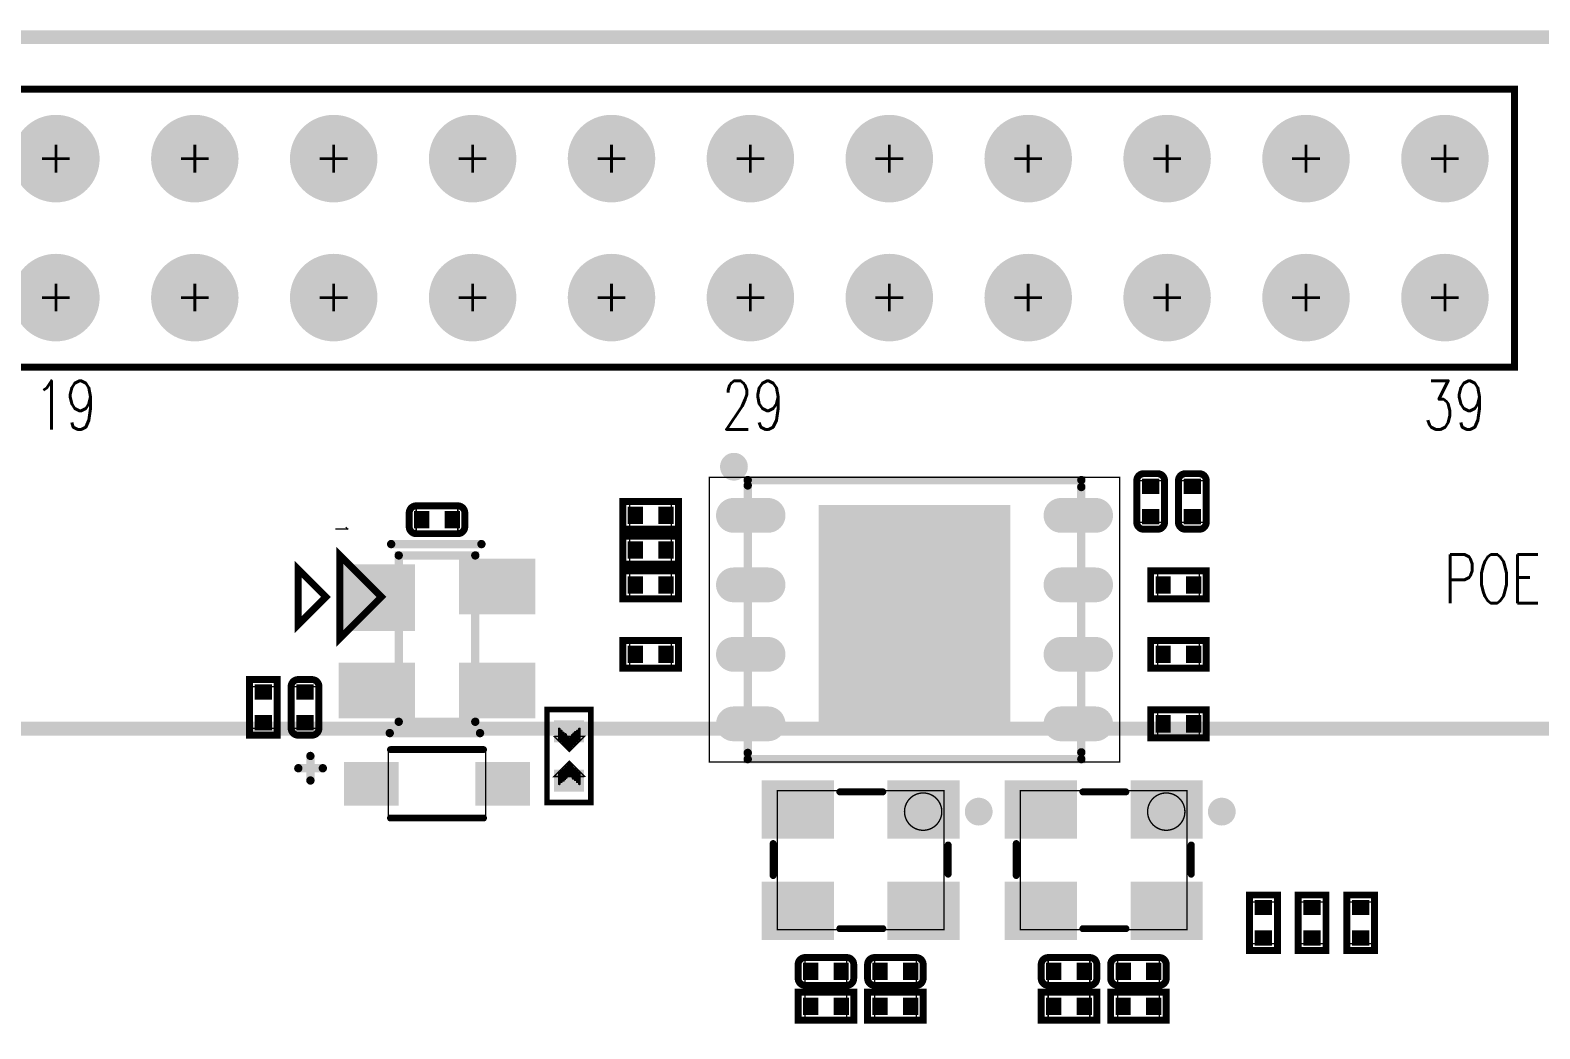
# Model space of a CAD drawing. Extents: x 60 to 160, y 44 to 135.
# Drawn here: x 90.6 to 118.21, y 116.17 to 134.42 of the extents above; entities that cross this region are included whole.
import ezdxf

# ---------------------------------------------------------------- set-up
doc = ezdxf.new("R2010")
doc.units = 0
doc.linetypes.add('TRMIDX_0', pattern=[2, 1, 1])
doc.linetypes.add('TRMIDX_1', pattern=[2, 1, 1])
for name, color, linetype in [('BOARD_OUTLINE_00', 255, 'CONTINUOUS'), ('DRIL_PLTE_THRU_01', 3, 'CONTINUOUS'), ('DRIL_PLTE_THRU_02', 253, 'CONTINUOUS'), ('DRIL_PLTE_THRU_03', 4, 'CONTINUOUS'), ('DRIL_PLTE_THRU_04', 253, 'CONTINUOUS'), ('DRIL_PLTE_THRU_05', 210, 'CONTINUOUS'), ('DRIL_PLTE_THRU_06', 253, 'CONTINUOUS'), ('DRIL_PLTE_THRU_07', 57, 'CONTINUOUS'), ('DRIL_PLTE_THRU_08', 231, 'CONTINUOUS'), ('DRIL_PLTE_THRU_09', 253, 'CONTINUOUS'), ('DRIL_PLTE_THRU_10', 112, 'CONTINUOUS'), ('DRIL_PLTE_THRU_11', 216, 'CONTINUOUS'), ('DRIL_PLTE_THRU_12', 5, 'CONTINUOUS'), ('DRIL_SYMBOL', 255, 'CONTINUOUS'), ('PADS_BOT', 5, 'CONTINUOUS'), ('PADS_INNER', 3, 'CONTINUOUS'), ('PADS_TOP', 3, 'CONTINUOUS'), ('PART_TOP_2DLINE_01', 255, 'CONTINUOUS'), ('PART_TOP_2DLINE_116', 255, 'CONTINUOUS'), ('PART_TOP_2DLINE_117', 255, 'CONTINUOUS'), ('PART_TOP_2DLINE_118', 255, 'CONTINUOUS'), ('PART_TOP_2DLINE_119', 255, 'CONTINUOUS'), ('PART_TOP_2DLINE_126', 255, 'CONTINUOUS'), ('PART_TOP_COPPER_01', 255, 'CONTINUOUS'), ('PART_TOP_TEXT_126', 255, 'CONTINUOUS'), ('TEXT_126', 255, 'CONTINUOUS')]:
    doc.layers.add(name, color=color, linetype=linetype)
doc.styles.add('W0$02032', font='simplex', dxfattribs={"width": 0.75})
doc.styles.add('W0$127', font='simplex', dxfattribs={"width": 0.75})

# ---------------------------------------------------------------- blocks, each defined once
blk = doc.blocks.new('BOARD_62')
at = {"layer": 'BOARD_OUTLINE_00', "const_width": 0.254}
blk.add_lwpolyline([(-3, 71.247506, -0.396432827), (0, 74.247506), (94.190152, 74.247506, -0.365948033), (97.190152, 71.247506), (97.190152, 3, -0.372393427), (94.190152, 0), (0, 0, -0.406057892), (-3, 3)], format="xyb", close=True, dxfattribs=at)
blk = doc.blocks.new('SMOOTH_0$127')
at = {"const_width": 0.0635}
blk.add_lwpolyline([(-0.03175, 0, 1), (0.03175, 0, 1)], format="xyb", close=True, dxfattribs=at)
blk = doc.blocks.new('SMOOTH_0$0254')
at = {"const_width": 0.0127}
blk.add_lwpolyline([(-0.00635, 0, 1), (0.00635, 0, 1)], format="xyb", close=True, dxfattribs=at)
blk = doc.blocks.new('PART_BODY_TOP_2')
at = {"layer": 'PART_TOP_2DLINE_01', "const_width": 0.127}
blk.add_lwpolyline([(-0.508, -0.127, 0.414214), (-0.381, -0.254), (0.381, -0.254, 0.414214), (0.508, -0.127), (0.508, 0.127, 0.414214), (0.381, 0.254), (-0.381, 0.254, 0.414214), (-0.508, 0.127)], format="xyb", close=True, dxfattribs=at)
at = {"layer": 'PART_TOP_2DLINE_116', "const_width": 0.0254}
blk.add_lwpolyline([(-0.381, 0.254), (-0.381, -0.254), (0.381, -0.254), (0.381, 0.254)], close=True, dxfattribs=at)
at = {"layer": 'PART_TOP_2DLINE_117', "const_width": 0.0254}
blk.add_lwpolyline([(-0.381, 0.254), (-0.381, -0.254), (0.381, -0.254), (0.381, 0.254)], close=True, dxfattribs=at)
at = {"layer": 'PART_TOP_2DLINE_01'}
for p in [(-0.508, -0.127), (-0.381, -0.254)]:
    blk.add_blockref('SMOOTH_0$127', p, dxfattribs=at)
at = {"layer": 'PART_TOP_2DLINE_116'}
for p in [(-0.381, 0.254), (0.381, 0.254), (-0.381, -0.254), (0.381, -0.254)]:
    blk.add_blockref('SMOOTH_0$0254', p, dxfattribs=at)
at = {"layer": 'PART_TOP_2DLINE_117'}
for p in [(-0.381, 0.254), (0.381, 0.254), (-0.381, -0.254), (0.381, -0.254)]:
    blk.add_blockref('SMOOTH_0$0254', p, dxfattribs=at)
blk = doc.blocks.new('DRIL_HOLE_0')
blk.add_lwpolyline([(0, 0, 1), (0, 0, 1)], format="xyb", close=True)
blk = doc.blocks.new('PAD_0')
blk.add_lwpolyline([(0, 0, 1), (0, 0, 1)], format="xyb", close=True)
blk = doc.blocks.new('PAD_3')
at = {"const_width": 0.2794}
blk.add_lwpolyline([(-0.15875, 0), (0.15875, 0)], dxfattribs=at)
blk = doc.blocks.new('STK_TOP_90')
at = {"layer": 'DRIL_PLTE_THRU_01'}
blk.add_blockref('DRIL_HOLE_0', (0, 0), dxfattribs=at)
at = {"layer": 'DRIL_PLTE_THRU_02'}
blk.add_blockref('DRIL_HOLE_0', (0, 0), dxfattribs=at)
at = {"layer": 'DRIL_PLTE_THRU_03'}
blk.add_blockref('DRIL_HOLE_0', (0, 0), dxfattribs=at)
at = {"layer": 'DRIL_PLTE_THRU_04'}
blk.add_blockref('DRIL_HOLE_0', (0, 0), dxfattribs=at)
at = {"layer": 'DRIL_PLTE_THRU_05'}
blk.add_blockref('DRIL_HOLE_0', (0, 0), dxfattribs=at)
at = {"layer": 'DRIL_PLTE_THRU_06'}
blk.add_blockref('DRIL_HOLE_0', (0, 0), dxfattribs=at)
at = {"layer": 'DRIL_PLTE_THRU_07'}
blk.add_blockref('DRIL_HOLE_0', (0, 0), dxfattribs=at)
at = {"layer": 'DRIL_PLTE_THRU_08'}
blk.add_blockref('DRIL_HOLE_0', (0, 0), dxfattribs=at)
at = {"layer": 'DRIL_PLTE_THRU_09'}
blk.add_blockref('DRIL_HOLE_0', (0, 0), dxfattribs=at)
at = {"layer": 'DRIL_PLTE_THRU_10'}
blk.add_blockref('DRIL_HOLE_0', (0, 0), dxfattribs=at)
at = {"layer": 'DRIL_PLTE_THRU_11'}
blk.add_blockref('DRIL_HOLE_0', (0, 0), dxfattribs=at)
at = {"layer": 'DRIL_PLTE_THRU_12'}
blk.add_blockref('DRIL_HOLE_0', (0, 0), dxfattribs=at)
at = {"layer": 'PADS_BOT'}
blk.add_blockref('PAD_0', (0, 0), dxfattribs=at)
at = {"layer": 'PADS_INNER'}
blk.add_blockref('PAD_0', (0, 0), dxfattribs=at)
at = {"layer": 'PADS_TOP', "rotation": 90}
blk.add_blockref('PAD_3', (0, 0), dxfattribs=at)
blk = doc.blocks.new('SYM_TOP_5')
for name, p in [('PART_BODY_TOP_2', (0, 0)), ('STK_TOP_90', (-0.279, 0)), ('STK_TOP_90', (0.279, 0))]:
    blk.add_blockref(name, p)
blk = doc.blocks.new('PART_TOP_108')
blk.add_blockref('SYM_TOP_5', (0, 0))
blk = doc.blocks.new('PART_TOP_109')
blk.add_blockref('SYM_TOP_5', (0, 0))
blk = doc.blocks.new('PART_TOP_110')
blk.add_blockref('SYM_TOP_5', (0, 0))
blk = doc.blocks.new('PART_TOP_127')
blk.add_blockref('SYM_TOP_5', (0, 0))
blk = doc.blocks.new('PART_TOP_136')
blk.add_blockref('SYM_TOP_5', (0, 0))
blk = doc.blocks.new('PART_TOP_137')
blk.add_blockref('SYM_TOP_5', (0, 0))
blk = doc.blocks.new('PART_TOP_219')
blk.add_blockref('SYM_TOP_5', (0, 0))
blk = doc.blocks.new('PART_TOP_220')
blk.add_blockref('SYM_TOP_5', (0, 0))
blk = doc.blocks.new('SMOOTH_0$1524')
at = {"const_width": 0.0762}
blk.add_lwpolyline([(-0.0381, 0, 1), (0.0381, 0, 1)], format="xyb", close=True, dxfattribs=at)
blk = doc.blocks.new('PART_BODY_TOP_12')
at = {"layer": 'PART_TOP_2DLINE_01', "const_width": 0.127}
for points in [[(0.85, 0.625), (-0.85, 0.625)], [(0.85, -0.625), (-0.85, -0.625)]]:
    blk.add_lwpolyline(points, dxfattribs=at)
at = {"layer": 'PART_TOP_2DLINE_118', "const_width": 0.0254}
blk.add_lwpolyline([(0.889, 0.635), (0.889, -0.635), (-0.889, -0.635), (-0.889, 0.635)], close=True, dxfattribs=at)
at = {"layer": 'PART_TOP_2DLINE_119', "const_width": 0.0254}
blk.add_lwpolyline([(0.889, 0.635), (0.889, -0.635), (-0.889, -0.635), (-0.889, 0.635)], close=True, dxfattribs=at)
at = {"layer": 'PART_TOP_2DLINE_126', "const_width": 0.152}
for points in [[(-2.315, 0.061), (-2.315, 0.509)], [(-2.536, 0.285), (-2.088, 0.285)]]:
    blk.add_lwpolyline(points, dxfattribs=at)
at = {"layer": 'PART_TOP_2DLINE_01'}
for p in [(-0.85, 0.625), (0.85, 0.625), (-0.85, -0.625), (0.85, -0.625)]:
    blk.add_blockref('SMOOTH_0$127', p, dxfattribs=at)
at = {"layer": 'PART_TOP_2DLINE_118'}
for p in [(-0.889, 0.635), (0.889, 0.635), (-0.889, -0.635), (0.889, -0.635)]:
    blk.add_blockref('SMOOTH_0$0254', p, dxfattribs=at)
at = {"layer": 'PART_TOP_2DLINE_119'}
for p in [(-0.889, 0.635), (0.889, 0.635), (-0.889, -0.635), (0.889, -0.635)]:
    blk.add_blockref('SMOOTH_0$0254', p, dxfattribs=at)
at = {"layer": 'PART_TOP_2DLINE_126'}
for p in [(-2.315, 0.509), (-2.536, 0.285), (-2.088, 0.285), (-2.315, 0.061)]:
    blk.add_blockref('SMOOTH_0$1524', p, dxfattribs=at)
blk = doc.blocks.new('PAD_8')
at = {"const_width": 0.8}
blk.add_lwpolyline([(-0.5, 0), (0.5, 0)], dxfattribs=at)
blk = doc.blocks.new('STK_TOP_101')
at = {"layer": 'DRIL_PLTE_THRU_01'}
blk.add_blockref('DRIL_HOLE_0', (0, 0), dxfattribs=at)
at = {"layer": 'DRIL_PLTE_THRU_02'}
blk.add_blockref('DRIL_HOLE_0', (0, 0), dxfattribs=at)
at = {"layer": 'DRIL_PLTE_THRU_03'}
blk.add_blockref('DRIL_HOLE_0', (0, 0), dxfattribs=at)
at = {"layer": 'DRIL_PLTE_THRU_04'}
blk.add_blockref('DRIL_HOLE_0', (0, 0), dxfattribs=at)
at = {"layer": 'DRIL_PLTE_THRU_05'}
blk.add_blockref('DRIL_HOLE_0', (0, 0), dxfattribs=at)
at = {"layer": 'DRIL_PLTE_THRU_06'}
blk.add_blockref('DRIL_HOLE_0', (0, 0), dxfattribs=at)
at = {"layer": 'DRIL_PLTE_THRU_07'}
blk.add_blockref('DRIL_HOLE_0', (0, 0), dxfattribs=at)
at = {"layer": 'DRIL_PLTE_THRU_08'}
blk.add_blockref('DRIL_HOLE_0', (0, 0), dxfattribs=at)
at = {"layer": 'DRIL_PLTE_THRU_09'}
blk.add_blockref('DRIL_HOLE_0', (0, 0), dxfattribs=at)
at = {"layer": 'DRIL_PLTE_THRU_10'}
blk.add_blockref('DRIL_HOLE_0', (0, 0), dxfattribs=at)
at = {"layer": 'DRIL_PLTE_THRU_11'}
blk.add_blockref('DRIL_HOLE_0', (0, 0), dxfattribs=at)
at = {"layer": 'DRIL_PLTE_THRU_12'}
blk.add_blockref('DRIL_HOLE_0', (0, 0), dxfattribs=at)
at = {"layer": 'PADS_BOT'}
blk.add_blockref('PAD_0', (0, 0), dxfattribs=at)
at = {"layer": 'PADS_INNER'}
blk.add_blockref('PAD_0', (0, 0), dxfattribs=at)
at = {"layer": 'PADS_TOP'}
blk.add_blockref('PAD_8', (0, 0), dxfattribs=at)
blk = doc.blocks.new('SYM_TOP_15')
for name, p in [('PART_BODY_TOP_12', (0, 0)), ('STK_TOP_101', (-1.2, 0)), ('STK_TOP_101', (1.2, 0))]:
    blk.add_blockref(name, p)
blk = doc.blocks.new('PART_TOP_306')
blk.add_blockref('SYM_TOP_15', (0, 0))
blk = doc.blocks.new('PART_BODY_TOP_21')
at = {"layer": 'PART_TOP_2DLINE_01', "const_width": 0.127}
blk.add_lwpolyline([(-2.54, -25.4), (-2.54, 25.4), (2.54, 25.4), (2.54, -25.4)], close=True, dxfattribs=at)
at = {"layer": 'PART_TOP_2DLINE_118', "const_width": 0.0254}
blk.add_lwpolyline([(2.54, -25.4), (-2.54, -25.4), (-2.54, 25.4), (2.54, 25.4)], close=True, dxfattribs=at)
at = {"layer": 'PART_TOP_2DLINE_119', "const_width": 0.0254}
blk.add_lwpolyline([(2.54, -25.4), (-2.54, -25.4), (-2.54, 25.4), (2.54, 25.4)], close=True, dxfattribs=at)
at = {"layer": 'PART_TOP_2DLINE_01'}
for p in [(-2.54, -25.4), (2.54, -25.4)]:
    blk.add_blockref('SMOOTH_0$127', p, dxfattribs=at)
at = {"layer": 'PART_TOP_2DLINE_118'}
for p in [(-2.54, -25.4), (2.54, -25.4)]:
    blk.add_blockref('SMOOTH_0$0254', p, dxfattribs=at)
at = {"layer": 'PART_TOP_2DLINE_119'}
for p in [(-2.54, -25.4), (2.54, -25.4)]:
    blk.add_blockref('SMOOTH_0$0254', p, dxfattribs=at)
blk = doc.blocks.new('DRIL_SYMBOL_1$100074')
at = {"layer": 'DRIL_SYMBOL', "const_width": 0.0508}
for points in [[(0, -0.254), (0, 0.254)], [(-0.254, 0), (0.254, 0)]]:
    blk.add_lwpolyline(points, dxfattribs=at)
blk = doc.blocks.new('DRIL_HOLE_1$100074')
at = {"const_width": 0.550037}
blk.add_lwpolyline([(-0.275018, 0, 1), (0.275018, 0, 1)], format="xyb", close=True, dxfattribs=at)
blk.add_blockref('DRIL_SYMBOL_1$100074', (0, 0))
blk = doc.blocks.new('PAD_23')
at = {"const_width": 0.799973}
blk.add_lwpolyline([(0, -0.399986, 1), (0, 0.399986, 1)], format="xyb", close=True, dxfattribs=at)
blk = doc.blocks.new('STK_TOP_126')
at = {"layer": 'DRIL_PLTE_THRU_01'}
blk.add_blockref('DRIL_HOLE_1$100074', (0, 0), dxfattribs=at)
at = {"layer": 'DRIL_PLTE_THRU_02'}
blk.add_blockref('DRIL_HOLE_1$100074', (0, 0), dxfattribs=at)
at = {"layer": 'DRIL_PLTE_THRU_03'}
blk.add_blockref('DRIL_HOLE_1$100074', (0, 0), dxfattribs=at)
at = {"layer": 'DRIL_PLTE_THRU_04'}
blk.add_blockref('DRIL_HOLE_1$100074', (0, 0), dxfattribs=at)
at = {"layer": 'DRIL_PLTE_THRU_05'}
blk.add_blockref('DRIL_HOLE_1$100074', (0, 0), dxfattribs=at)
at = {"layer": 'DRIL_PLTE_THRU_06'}
blk.add_blockref('DRIL_HOLE_1$100074', (0, 0), dxfattribs=at)
at = {"layer": 'DRIL_PLTE_THRU_07'}
blk.add_blockref('DRIL_HOLE_1$100074', (0, 0), dxfattribs=at)
at = {"layer": 'DRIL_PLTE_THRU_08'}
blk.add_blockref('DRIL_HOLE_1$100074', (0, 0), dxfattribs=at)
at = {"layer": 'DRIL_PLTE_THRU_09'}
blk.add_blockref('DRIL_HOLE_1$100074', (0, 0), dxfattribs=at)
at = {"layer": 'DRIL_PLTE_THRU_10'}
blk.add_blockref('DRIL_HOLE_1$100074', (0, 0), dxfattribs=at)
at = {"layer": 'DRIL_PLTE_THRU_11'}
blk.add_blockref('DRIL_HOLE_1$100074', (0, 0), dxfattribs=at)
at = {"layer": 'DRIL_PLTE_THRU_12'}
blk.add_blockref('DRIL_HOLE_1$100074', (0, 0), dxfattribs=at)
at = {"layer": 'PADS_BOT', "rotation": 90}
blk.add_blockref('PAD_23', (0, 0), dxfattribs=at)
at = {"layer": 'PADS_INNER', "rotation": 90}
blk.add_blockref('PAD_23', (0, 0), dxfattribs=at)
at = {"layer": 'PADS_TOP', "rotation": 90}
blk.add_blockref('PAD_23', (0, 0), dxfattribs=at)
blk = doc.blocks.new('SYM_TOP_24')
for name, p in [('PART_BODY_TOP_21', (0, 0)), ('STK_TOP_126', (-1.27, 1.27)), ('STK_TOP_126', (1.27, 1.27)), ('STK_TOP_126', (-1.27, -1.27)), ('STK_TOP_126', (1.27, -1.27)), ('STK_TOP_126', (-1.27, -3.81)), ('STK_TOP_126', (1.27, -3.81)), ('STK_TOP_126', (-1.27, -6.35)), ('STK_TOP_126', (1.27, -6.35)), ('STK_TOP_126', (-1.27, -8.89)), ('STK_TOP_126', (1.27, -8.89)), ('STK_TOP_126', (-1.27, -11.43)), ('STK_TOP_126', (1.27, -11.43)), ('STK_TOP_126', (-1.27, -13.97)), ('STK_TOP_126', (1.27, -13.97)), ('STK_TOP_126', (-1.27, -16.51)), ('STK_TOP_126', (1.27, -16.51)), ('STK_TOP_126', (-1.27, -19.05)), ('STK_TOP_126', (1.27, -19.05)), ('STK_TOP_126', (-1.27, -21.59)), ('STK_TOP_126', (1.27, -21.59)), ('STK_TOP_126', (-1.27, -24.13)), ('STK_TOP_126', (1.27, -24.13))]:
    blk.add_blockref(name, p)
blk = doc.blocks.new('PART_TOP_332')
blk.add_blockref('SYM_TOP_24', (0, 0))
blk = doc.blocks.new('PART_BODY_TOP_36')
at = {"layer": 'PART_TOP_2DLINE_01', "const_width": 0.127}
blk.add_lwpolyline([(-0.508, 0.254), (0.508, 0.254), (0.508, -0.254), (-0.508, -0.254)], close=True, dxfattribs=at)
at = {"layer": 'PART_TOP_2DLINE_118', "const_width": 0.0254}
blk.add_lwpolyline([(-0.381, 0.254), (0.381, 0.254), (0.381, -0.254), (-0.381, -0.254)], close=True, dxfattribs=at)
at = {"layer": 'PART_TOP_2DLINE_119', "const_width": 0.0254}
blk.add_lwpolyline([(-0.381, 0.254), (0.381, 0.254), (0.381, -0.254), (-0.381, -0.254)], close=True, dxfattribs=at)
at = {"layer": 'PART_TOP_2DLINE_01'}
for p in [(-0.508, 0.254), (0.508, 0.254), (-0.508, -0.254), (0.508, -0.254)]:
    blk.add_blockref('SMOOTH_0$127', p, dxfattribs=at)
at = {"layer": 'PART_TOP_2DLINE_118'}
for p in [(-0.381, 0.254), (0.381, 0.254), (-0.381, -0.254), (0.381, -0.254)]:
    blk.add_blockref('SMOOTH_0$0254', p, dxfattribs=at)
at = {"layer": 'PART_TOP_2DLINE_119'}
for p in [(-0.381, 0.254), (0.381, 0.254), (-0.381, -0.254), (0.381, -0.254)]:
    blk.add_blockref('SMOOTH_0$0254', p, dxfattribs=at)
blk = doc.blocks.new('SYM_TOP_39')
for name, p in [('PART_BODY_TOP_36', (0, 0)), ('STK_TOP_90', (-0.2794, 0)), ('STK_TOP_90', (0.2794, 0))]:
    blk.add_blockref(name, p)
blk = doc.blocks.new('PART_TOP_366')
blk.add_blockref('SYM_TOP_39', (0, 0))
blk = doc.blocks.new('PART_TOP_367')
blk.add_blockref('SYM_TOP_39', (0, 0))
blk = doc.blocks.new('PART_TOP_368')
blk.add_blockref('SYM_TOP_39', (0, 0))
blk = doc.blocks.new('PART_TOP_369')
blk.add_blockref('SYM_TOP_39', (0, 0))
blk = doc.blocks.new('PART_TOP_370')
blk.add_blockref('SYM_TOP_39', (0, 0))
blk = doc.blocks.new('PART_TOP_371')
blk.add_blockref('SYM_TOP_39', (0, 0))
blk = doc.blocks.new('PART_TOP_372')
blk.add_blockref('SYM_TOP_39', (0, 0))
blk = doc.blocks.new('PART_TOP_381')
blk.add_blockref('SYM_TOP_39', (0, 0))
blk = doc.blocks.new('PART_TOP_382')
blk.add_blockref('SYM_TOP_39', (0, 0))
blk = doc.blocks.new('PART_TOP_387')
blk.add_blockref('SYM_TOP_39', (0, 0))
blk = doc.blocks.new('PART_TOP_389')
blk.add_blockref('SYM_TOP_39', (0, 0))
blk = doc.blocks.new('PART_TOP_567')
blk.add_blockref('SYM_TOP_39', (0, 0))
blk = doc.blocks.new('PART_TOP_568')
blk.add_blockref('SYM_TOP_39', (0, 0))
blk = doc.blocks.new('PART_TOP_569')
blk.add_blockref('SYM_TOP_39', (0, 0))
blk = doc.blocks.new('PART_TOP_571')
blk.add_blockref('SYM_TOP_39', (0, 0))
blk = doc.blocks.new('PART_BODY_TOP_50')
at = {"layer": 'PART_TOP_2DLINE_118', "const_width": 0.152}
blk.add_lwpolyline([(-2.55, 3.05), (-2.55, -3.05), (2.55, -3.05), (2.55, 3.05)], close=True, dxfattribs=at)
at = {"layer": 'PART_TOP_2DLINE_119', "const_width": 0.0254}
blk.add_lwpolyline([(2.6, 3.75), (2.6, -3.75), (-2.6, -3.75), (-2.6, 3.75)], close=True, dxfattribs=at)
at = {"layer": 'PART_TOP_2DLINE_126', "const_width": 0.152}
for points in [[(-2.423, 3.05), (-2.55, 3.05), (-2.55, -3.05), (-2.452, -3.05)], [(2.426, 3.05), (2.55, 3.05), (2.55, -3.05), (2.436, -3.05)]]:
    blk.add_lwpolyline(points, dxfattribs=at)
at = {"layer": 'PART_TOP_2DLINE_126', "const_width": 0.254}
blk.add_lwpolyline([(-2.667, -3.302, 1), (-2.921, -3.302, 1)], format="xyb", close=True, dxfattribs=at)
at = {"layer": 'PART_TOP_2DLINE_118'}
for p in [(-2.55, 3.05), (2.55, 3.05), (-2.55, -3.05), (2.55, -3.05)]:
    blk.add_blockref('SMOOTH_0$1524', p, dxfattribs=at)
at = {"layer": 'PART_TOP_2DLINE_119'}
for p in [(-2.6, 3.75), (2.6, 3.75), (-2.6, -3.75), (2.6, -3.75)]:
    blk.add_blockref('SMOOTH_0$0254', p, dxfattribs=at)
at = {"layer": 'PART_TOP_2DLINE_126'}
for p in [(-2.55, 3.05), (-2.423, 3.05), (2.426, 3.05), (2.55, 3.05), (-2.55, -3.05), (-2.452, -3.05), (2.436, -3.05), (2.55, -3.05)]:
    blk.add_blockref('SMOOTH_0$1524', p, dxfattribs=at)
blk = doc.blocks.new('PAD_66')
at = {"const_width": 0.3175}
blk.add_lwpolyline([(-0.3175, -0.15875), (0.3175, -0.15875, 1), (0.3175, 0.15875), (-0.3175, 0.15875, 1)], format="xyb", close=True, dxfattribs=at)
blk = doc.blocks.new('STK_TOP_175')
at = {"layer": 'DRIL_PLTE_THRU_01'}
blk.add_blockref('DRIL_HOLE_0', (0, 0), dxfattribs=at)
at = {"layer": 'DRIL_PLTE_THRU_02'}
blk.add_blockref('DRIL_HOLE_0', (0, 0), dxfattribs=at)
at = {"layer": 'DRIL_PLTE_THRU_03'}
blk.add_blockref('DRIL_HOLE_0', (0, 0), dxfattribs=at)
at = {"layer": 'DRIL_PLTE_THRU_04'}
blk.add_blockref('DRIL_HOLE_0', (0, 0), dxfattribs=at)
at = {"layer": 'DRIL_PLTE_THRU_05'}
blk.add_blockref('DRIL_HOLE_0', (0, 0), dxfattribs=at)
at = {"layer": 'DRIL_PLTE_THRU_06'}
blk.add_blockref('DRIL_HOLE_0', (0, 0), dxfattribs=at)
at = {"layer": 'DRIL_PLTE_THRU_07'}
blk.add_blockref('DRIL_HOLE_0', (0, 0), dxfattribs=at)
at = {"layer": 'DRIL_PLTE_THRU_08'}
blk.add_blockref('DRIL_HOLE_0', (0, 0), dxfattribs=at)
at = {"layer": 'DRIL_PLTE_THRU_09'}
blk.add_blockref('DRIL_HOLE_0', (0, 0), dxfattribs=at)
at = {"layer": 'DRIL_PLTE_THRU_10'}
blk.add_blockref('DRIL_HOLE_0', (0, 0), dxfattribs=at)
at = {"layer": 'DRIL_PLTE_THRU_11'}
blk.add_blockref('DRIL_HOLE_0', (0, 0), dxfattribs=at)
at = {"layer": 'DRIL_PLTE_THRU_12'}
blk.add_blockref('DRIL_HOLE_0', (0, 0), dxfattribs=at)
at = {"layer": 'PADS_BOT'}
blk.add_blockref('PAD_0', (0, 0), dxfattribs=at)
at = {"layer": 'PADS_INNER'}
blk.add_blockref('PAD_0', (0, 0), dxfattribs=at)
at = {"layer": 'PADS_TOP', "rotation": 90}
blk.add_blockref('PAD_66', (0, 0), dxfattribs=at)
blk = doc.blocks.new('PAD_67')
at = {"const_width": 3.5052}
blk.add_lwpolyline([(-2.0955, 0), (2.0955, 0)], dxfattribs=at)
blk = doc.blocks.new('STK_TOP_176')
at = {"layer": 'DRIL_PLTE_THRU_01'}
blk.add_blockref('DRIL_HOLE_0', (0, 0), dxfattribs=at)
at = {"layer": 'DRIL_PLTE_THRU_02'}
blk.add_blockref('DRIL_HOLE_0', (0, 0), dxfattribs=at)
at = {"layer": 'DRIL_PLTE_THRU_03'}
blk.add_blockref('DRIL_HOLE_0', (0, 0), dxfattribs=at)
at = {"layer": 'DRIL_PLTE_THRU_04'}
blk.add_blockref('DRIL_HOLE_0', (0, 0), dxfattribs=at)
at = {"layer": 'DRIL_PLTE_THRU_05'}
blk.add_blockref('DRIL_HOLE_0', (0, 0), dxfattribs=at)
at = {"layer": 'DRIL_PLTE_THRU_06'}
blk.add_blockref('DRIL_HOLE_0', (0, 0), dxfattribs=at)
at = {"layer": 'DRIL_PLTE_THRU_07'}
blk.add_blockref('DRIL_HOLE_0', (0, 0), dxfattribs=at)
at = {"layer": 'DRIL_PLTE_THRU_08'}
blk.add_blockref('DRIL_HOLE_0', (0, 0), dxfattribs=at)
at = {"layer": 'DRIL_PLTE_THRU_09'}
blk.add_blockref('DRIL_HOLE_0', (0, 0), dxfattribs=at)
at = {"layer": 'DRIL_PLTE_THRU_10'}
blk.add_blockref('DRIL_HOLE_0', (0, 0), dxfattribs=at)
at = {"layer": 'DRIL_PLTE_THRU_11'}
blk.add_blockref('DRIL_HOLE_0', (0, 0), dxfattribs=at)
at = {"layer": 'DRIL_PLTE_THRU_12'}
blk.add_blockref('DRIL_HOLE_0', (0, 0), dxfattribs=at)
at = {"layer": 'PADS_BOT'}
blk.add_blockref('PAD_0', (0, 0), dxfattribs=at)
at = {"layer": 'PADS_INNER'}
blk.add_blockref('PAD_0', (0, 0), dxfattribs=at)
at = {"layer": 'PADS_TOP'}
blk.add_blockref('PAD_67', (0, 0), dxfattribs=at)
blk = doc.blocks.new('SYM_TOP_53')
for name, p in [('PART_BODY_TOP_50', (0, 0)), ('STK_TOP_175', (-1.905, 2.995)), ('STK_TOP_175', (-0.635, 2.995)), ('STK_TOP_175', (0.635, 2.995)), ('STK_TOP_175', (1.905, 2.995)), ('STK_TOP_176', (0, 0)), ('STK_TOP_175', (-1.905, -2.995)), ('STK_TOP_175', (-0.635, -2.995)), ('STK_TOP_175', (0.635, -2.995)), ('STK_TOP_175', (1.905, -2.995))]:
    blk.add_blockref(name, p)
blk = doc.blocks.new('PART_TOP_683')
blk.add_blockref('SYM_TOP_53', (0, 0))
blk = doc.blocks.new('PART_BODY_TOP_53')
at = {"layer": 'PART_TOP_2DLINE_01', "const_width": 0.152}
for points in [[(-1.74, 0.864), (-1.74, -0.787)], [(1.714, 0.838), (1.714, -0.813)]]:
    blk.add_lwpolyline(points, dxfattribs=at)
at = {"layer": 'PART_TOP_2DLINE_116'}
for points, const_width in [([(-0.013, 1.778), (0.749, 1.016), (1.511, 1.778)], 0.127), ([(1.507, 0.7), (1.507, -0.7), (-1.533, -0.7), (-1.533, 0.7)], 0.152)]:
    blk.add_lwpolyline(points, close=True, dxfattribs=dict(at, const_width=const_width))
at = {"layer": 'PART_TOP_2DLINE_126', "const_width": 0.127}
blk.add_lwpolyline([(0.241, 2.54), (0.749, 2.032), (1.257, 2.54)], close=True, dxfattribs=at)
at = {"layer": 'PART_TOP_2DLINE_01'}
for p in [(-1.74, 0.864), (1.714, 0.838), (-1.74, -0.787), (1.714, -0.813)]:
    blk.add_blockref('SMOOTH_0$1524', p, dxfattribs=at)
at = {"layer": 'PART_TOP_2DLINE_116'}
for name, p in [('SMOOTH_0$127', (-0.013, 1.778)), ('SMOOTH_0$127', (1.511, 1.778)), ('SMOOTH_0$127', (0.749, 1.016)), ('SMOOTH_0$1524', (-1.533, 0.7)), ('SMOOTH_0$1524', (1.507, 0.7)), ('SMOOTH_0$1524', (-1.533, -0.7)), ('SMOOTH_0$1524', (1.507, -0.7))]:
    blk.add_blockref(name, p, dxfattribs=at)
at = {"layer": 'PART_TOP_2DLINE_126'}
for p in [(0.241, 2.54), (1.257, 2.54), (0.749, 2.032)]:
    blk.add_blockref('SMOOTH_0$127', p, dxfattribs=at)
at = {"layer": 'PART_TOP_TEXT_126', "style": 'W0$02032', "width": 0.75}
blk.add_text('1', height=0.231, rotation=180, dxfattribs=at).set_placement((2.07, 1.854))
blk = doc.blocks.new('PAD_72')
at = {"const_width": 1.2192}
blk.add_lwpolyline([(-0.6985, 0), (0.6985, 0)], dxfattribs=at)
blk = doc.blocks.new('STK_TOP_185')
at = {"layer": 'DRIL_PLTE_THRU_01'}
blk.add_blockref('DRIL_HOLE_0', (0, 0), dxfattribs=at)
at = {"layer": 'DRIL_PLTE_THRU_02'}
blk.add_blockref('DRIL_HOLE_0', (0, 0), dxfattribs=at)
at = {"layer": 'DRIL_PLTE_THRU_03'}
blk.add_blockref('DRIL_HOLE_0', (0, 0), dxfattribs=at)
at = {"layer": 'DRIL_PLTE_THRU_04'}
blk.add_blockref('DRIL_HOLE_0', (0, 0), dxfattribs=at)
at = {"layer": 'DRIL_PLTE_THRU_05'}
blk.add_blockref('DRIL_HOLE_0', (0, 0), dxfattribs=at)
at = {"layer": 'DRIL_PLTE_THRU_06'}
blk.add_blockref('DRIL_HOLE_0', (0, 0), dxfattribs=at)
at = {"layer": 'DRIL_PLTE_THRU_07'}
blk.add_blockref('DRIL_HOLE_0', (0, 0), dxfattribs=at)
at = {"layer": 'DRIL_PLTE_THRU_08'}
blk.add_blockref('DRIL_HOLE_0', (0, 0), dxfattribs=at)
at = {"layer": 'DRIL_PLTE_THRU_09'}
blk.add_blockref('DRIL_HOLE_0', (0, 0), dxfattribs=at)
at = {"layer": 'DRIL_PLTE_THRU_10'}
blk.add_blockref('DRIL_HOLE_0', (0, 0), dxfattribs=at)
at = {"layer": 'DRIL_PLTE_THRU_11'}
blk.add_blockref('DRIL_HOLE_0', (0, 0), dxfattribs=at)
at = {"layer": 'DRIL_PLTE_THRU_12'}
blk.add_blockref('DRIL_HOLE_0', (0, 0), dxfattribs=at)
at = {"layer": 'PADS_BOT'}
blk.add_blockref('PAD_0', (0, 0), dxfattribs=at)
at = {"layer": 'PADS_INNER'}
blk.add_blockref('PAD_0', (0, 0), dxfattribs=at)
at = {"layer": 'PADS_TOP', "rotation": 90}
blk.add_blockref('PAD_72', (0, 0), dxfattribs=at)
blk = doc.blocks.new('PAD_5')
at = {"const_width": 1.016}
blk.add_lwpolyline([(-0.6985, 0), (0.6985, 0)], dxfattribs=at)
blk = doc.blocks.new('STK_TOP_97')
at = {"layer": 'DRIL_PLTE_THRU_01'}
blk.add_blockref('DRIL_HOLE_0', (0, 0), dxfattribs=at)
at = {"layer": 'DRIL_PLTE_THRU_02'}
blk.add_blockref('DRIL_HOLE_0', (0, 0), dxfattribs=at)
at = {"layer": 'DRIL_PLTE_THRU_03'}
blk.add_blockref('DRIL_HOLE_0', (0, 0), dxfattribs=at)
at = {"layer": 'DRIL_PLTE_THRU_04'}
blk.add_blockref('DRIL_HOLE_0', (0, 0), dxfattribs=at)
at = {"layer": 'DRIL_PLTE_THRU_05'}
blk.add_blockref('DRIL_HOLE_0', (0, 0), dxfattribs=at)
at = {"layer": 'DRIL_PLTE_THRU_06'}
blk.add_blockref('DRIL_HOLE_0', (0, 0), dxfattribs=at)
at = {"layer": 'DRIL_PLTE_THRU_07'}
blk.add_blockref('DRIL_HOLE_0', (0, 0), dxfattribs=at)
at = {"layer": 'DRIL_PLTE_THRU_08'}
blk.add_blockref('DRIL_HOLE_0', (0, 0), dxfattribs=at)
at = {"layer": 'DRIL_PLTE_THRU_09'}
blk.add_blockref('DRIL_HOLE_0', (0, 0), dxfattribs=at)
at = {"layer": 'DRIL_PLTE_THRU_10'}
blk.add_blockref('DRIL_HOLE_0', (0, 0), dxfattribs=at)
at = {"layer": 'DRIL_PLTE_THRU_11'}
blk.add_blockref('DRIL_HOLE_0', (0, 0), dxfattribs=at)
at = {"layer": 'DRIL_PLTE_THRU_12'}
blk.add_blockref('DRIL_HOLE_0', (0, 0), dxfattribs=at)
at = {"layer": 'PADS_BOT'}
blk.add_blockref('PAD_0', (0, 0), dxfattribs=at)
at = {"layer": 'PADS_INNER'}
blk.add_blockref('PAD_0', (0, 0), dxfattribs=at)
at = {"layer": 'PADS_TOP', "rotation": 90}
blk.add_blockref('PAD_5', (0, 0), dxfattribs=at)
blk = doc.blocks.new('SYM_TOP_56')
for name, p in [('PART_BODY_TOP_53', (0, 0)), ('STK_TOP_97', (-0.963, 1.1)), ('STK_TOP_185', (0.737, 1.1)), ('STK_TOP_97', (-0.963, -1.1)), ('STK_TOP_97', (0.937, -1.1))]:
    blk.add_blockref(name, p)
blk = doc.blocks.new('PART_TOP_686')
blk.add_blockref('SYM_TOP_56', (0, 0))
blk = doc.blocks.new('PART_BODY_TOP_31')
at = {"layer": 'PART_TOP_2DLINE_01', "const_width": 0.127}
for points in [[(-0.381, 1.25), (0.406, 1.25)], [(-1.6, 0.305), (-1.6, -0.279)], [(1.6, 0.279), (1.6, -0.254)], [(-0.381, -1.25), (0.406, -1.25)]]:
    blk.add_lwpolyline(points, dxfattribs=at)
at = {"layer": 'PART_TOP_2DLINE_116', "const_width": 0.0254}
blk.add_lwpolyline([(-1.524, 1.27), (-1.524, -1.27), (1.524, -1.27), (1.524, 1.27)], close=True, dxfattribs=at)
blk.add_lwpolyline([(1.484, 0.889, 1), (0.802, 0.889, 1)], format="xyb", close=True, dxfattribs=at)
at = {"layer": 'PART_TOP_2DLINE_117', "const_width": 0.0254}
blk.add_lwpolyline([(-1.524, 1.27), (-1.524, -1.27), (1.524, -1.27), (1.524, 1.27)], close=True, dxfattribs=at)
at = {"layer": 'PART_TOP_2DLINE_126', "const_width": 0.254}
blk.add_lwpolyline([(2.286, 0.889, 1), (2.032, 0.889, 1)], format="xyb", close=True, dxfattribs=at)
at = {"layer": 'PART_TOP_2DLINE_01'}
for p in [(-0.381, 1.25), (0.406, 1.25), (-1.6, 0.305), (1.6, 0.279), (-1.6, -0.279), (1.6, -0.254), (-0.381, -1.25), (0.406, -1.25)]:
    blk.add_blockref('SMOOTH_0$127', p, dxfattribs=at)
at = {"layer": 'PART_TOP_2DLINE_116'}
for p in [(-1.524, 1.27), (1.524, 1.27), (-1.524, -1.27), (1.524, -1.27)]:
    blk.add_blockref('SMOOTH_0$0254', p, dxfattribs=at)
at = {"layer": 'PART_TOP_2DLINE_117'}
for p in [(-1.524, 1.27), (1.524, 1.27), (-1.524, -1.27), (1.524, -1.27)]:
    blk.add_blockref('SMOOTH_0$0254', p, dxfattribs=at)
blk = doc.blocks.new('PAD_50')
at = {"const_width": 1.0668}
blk.add_lwpolyline([(-0.6604, 0), (0.6604, 0)], dxfattribs=at)
blk = doc.blocks.new('STK_TOP_147')
at = {"layer": 'DRIL_PLTE_THRU_01'}
blk.add_blockref('DRIL_HOLE_0', (0, 0), dxfattribs=at)
at = {"layer": 'DRIL_PLTE_THRU_02'}
blk.add_blockref('DRIL_HOLE_0', (0, 0), dxfattribs=at)
at = {"layer": 'DRIL_PLTE_THRU_03'}
blk.add_blockref('DRIL_HOLE_0', (0, 0), dxfattribs=at)
at = {"layer": 'DRIL_PLTE_THRU_04'}
blk.add_blockref('DRIL_HOLE_0', (0, 0), dxfattribs=at)
at = {"layer": 'DRIL_PLTE_THRU_05'}
blk.add_blockref('DRIL_HOLE_0', (0, 0), dxfattribs=at)
at = {"layer": 'DRIL_PLTE_THRU_06'}
blk.add_blockref('DRIL_HOLE_0', (0, 0), dxfattribs=at)
at = {"layer": 'DRIL_PLTE_THRU_07'}
blk.add_blockref('DRIL_HOLE_0', (0, 0), dxfattribs=at)
at = {"layer": 'DRIL_PLTE_THRU_08'}
blk.add_blockref('DRIL_HOLE_0', (0, 0), dxfattribs=at)
at = {"layer": 'DRIL_PLTE_THRU_09'}
blk.add_blockref('DRIL_HOLE_0', (0, 0), dxfattribs=at)
at = {"layer": 'DRIL_PLTE_THRU_10'}
blk.add_blockref('DRIL_HOLE_0', (0, 0), dxfattribs=at)
at = {"layer": 'DRIL_PLTE_THRU_11'}
blk.add_blockref('DRIL_HOLE_0', (0, 0), dxfattribs=at)
at = {"layer": 'DRIL_PLTE_THRU_12'}
blk.add_blockref('DRIL_HOLE_0', (0, 0), dxfattribs=at)
at = {"layer": 'PADS_BOT'}
blk.add_blockref('PAD_0', (0, 0), dxfattribs=at)
at = {"layer": 'PADS_INNER'}
blk.add_blockref('PAD_0', (0, 0), dxfattribs=at)
at = {"layer": 'PADS_TOP'}
blk.add_blockref('PAD_50', (0, 0), dxfattribs=at)
blk = doc.blocks.new('SYM_TOP_34')
for name, p in [('STK_TOP_147', (-1.150112, 0.925068)), ('STK_TOP_147', (1.150112, 0.925068)), ('PART_BODY_TOP_31', (0, 0)), ('STK_TOP_147', (-1.150112, -0.925068)), ('STK_TOP_147', (1.150112, -0.925068))]:
    blk.add_blockref(name, p)
blk = doc.blocks.new('PART_TOP_695')
blk.add_blockref('SYM_TOP_34', (0, 0))
blk = doc.blocks.new('PART_TOP_696')
blk.add_blockref('SYM_TOP_34', (0, 0))
blk = doc.blocks.new('SMOOTH_0$0508')
at = {"const_width": 0.0254}
blk.add_lwpolyline([(-0.0127, 0, 1), (0.0127, 0, 1)], format="xyb", close=True, dxfattribs=at)
blk = doc.blocks.new('SMOOTH_0$1')
at = {"const_width": 0.05}
blk.add_lwpolyline([(-0.025, 0, 1), (0.025, 0, 1)], format="xyb", close=True, dxfattribs=at)
blk = doc.blocks.new('PART_BODY_TOP_10')
at = {"layer": 'PART_TOP_2DLINE_01', "const_width": 0.1}
blk.add_lwpolyline([(0.85, -0.4), (0.85, 0.4), (-0.85, 0.4), (-0.85, -0.4)], close=True, dxfattribs=at)
at = {"layer": 'PART_TOP_COPPER_01', "linetype": 'TRMIDX_0', "const_width": 0.0254}
for points in [[(-0.3556, -0.2667), (-0.08255, 0.00635), (-0.36195, 0.28575), (-0.36195, -0.254), (-0.3556, -0.254)], [(-0.3048, -0.1651), (-0.1397, 0), (-0.31115, 0.17145), (-0.31115, -0.1524), (-0.3048, -0.1524)]]:
    blk.add_lwpolyline(points, close=True, dxfattribs=at)
at = {"layer": 'PART_TOP_COPPER_01', "linetype": 'TRMIDX_1', "const_width": 0.0254}
for points in [[(0.3683, 0.2794), (0.09525, 0.00635), (0.37465, -0.27305), (0.37465, 0.2667), (0.3683, 0.2667)], [(0.3175, 0.1778), (0.1524, 0.0127), (0.32385, -0.15875), (0.32385, 0.1651), (0.3175, 0.1651)]]:
    blk.add_lwpolyline(points, close=True, dxfattribs=at)
at = {"layer": 'PART_TOP_COPPER_01', "linetype": 'TRMIDX_0', "const_width": 0.0508}
for points in [[(-0.3048, 0.1905), (-0.4953, 0.1905)], [(-0.2667, 0.1524), (-0.4572, 0.1524)], [(-0.2413, 0.1143), (-0.4318, 0.1143)], [(-0.2159, 0.0889), (-0.4064, 0.0889)], [(-0.1905, 0.0635), (-0.381, 0.0635)], [(-0.1524, 0.0381), (-0.3429, 0.0381)], [(-0.1397, -0.0127), (-0.3302, -0.0127)], [(-0.127, 0.0127), (-0.3175, 0.0127)], [(-0.3048, -0.1778), (-0.4953, -0.1778)], [(-0.2667, -0.1397), (-0.4572, -0.1397)], [(-0.2286, -0.1016), (-0.4191, -0.1016)], [(-0.2032, -0.0635), (-0.3937, -0.0635)], [(-0.1651, -0.0381), (-0.3556, -0.0381)]]:
    blk.add_lwpolyline(points, dxfattribs=at)
at = {"layer": 'PART_TOP_COPPER_01', "linetype": 'TRMIDX_1', "const_width": 0.0508}
for points in [[(0.1397, 0), (0.3302, 0)], [(0.1524, 0.0254), (0.3429, 0.0254)], [(0.1651, -0.0254), (0.3556, -0.0254)], [(0.1778, 0.0508), (0.3683, 0.0508)], [(0.2159, 0.0762), (0.4064, 0.0762)], [(0.2413, 0.1143), (0.4318, 0.1143)], [(0.2794, 0.1524), (0.4699, 0.1524)], [(0.3175, 0.1905), (0.508, 0.1905)], [(0.2032, -0.0508), (0.3937, -0.0508)], [(0.2286, -0.0762), (0.4191, -0.0762)], [(0.254, -0.1016), (0.4445, -0.1016)], [(0.2794, -0.1397), (0.4699, -0.1397)], [(0.3175, -0.1778), (0.508, -0.1778)]]:
    blk.add_lwpolyline(points, dxfattribs=at)
at = {"layer": 'PART_TOP_2DLINE_01'}
for p in [(-0.85, 0.4), (0.85, 0.4), (-0.85, -0.4), (0.85, -0.4)]:
    blk.add_blockref('SMOOTH_0$1', p, dxfattribs=at)
at = {"layer": 'PART_TOP_COPPER_01'}
for name, p in [('SMOOTH_0$0254', (-0.36195, 0.28575)), ('SMOOTH_0$0254', (0.3683, 0.2794)), ('SMOOTH_0$0254', (0.3683, 0.2667)), ('SMOOTH_0$0254', (0.37465, 0.2667)), ('SMOOTH_0$0508', (-0.4953, 0.1905)), ('SMOOTH_0$0508', (-0.4572, 0.1524)), ('SMOOTH_0$0508', (-0.4318, 0.1143)), ('SMOOTH_0$0508', (-0.4064, 0.0889)), ('SMOOTH_0$0508', (-0.381, 0.0635)), ('SMOOTH_0$0508', (-0.3429, 0.0381)), ('SMOOTH_0$0508', (-0.3302, -0.0127)), ('SMOOTH_0$0508', (-0.3175, 0.0127)), ('SMOOTH_0$0508', (-0.3048, 0.1905)), ('SMOOTH_0$0254', (-0.31115, 0.17145)), ('SMOOTH_0$0508', (-0.2667, 0.1524)), ('SMOOTH_0$0508', (-0.2413, 0.1143)), ('SMOOTH_0$0508', (-0.2159, 0.0889)), ('SMOOTH_0$0508', (-0.1905, 0.0635)), ('SMOOTH_0$0508', (-0.1524, 0.0381)), ('SMOOTH_0$0508', (-0.1397, -0.0127)), ('SMOOTH_0$0508', (-0.127, 0.0127)), ('SMOOTH_0$0254', (-0.1397, 0)), ('SMOOTH_0$0254', (-0.08255, 0.00635)), ('SMOOTH_0$0254', (0.09525, 0.00635)), ('SMOOTH_0$0508', (0.1397, 0)), ('SMOOTH_0$0508', (0.1524, 0.0254)), ('SMOOTH_0$0254', (0.1524, 0.0127)), ('SMOOTH_0$0508', (0.1651, -0.0254)), ('SMOOTH_0$0508', (0.1778, 0.0508)), ('SMOOTH_0$0508', (0.2159, 0.0762)), ('SMOOTH_0$0508', (0.2413, 0.1143)), ('SMOOTH_0$0508', (0.2794, 0.1524)), ('SMOOTH_0$0508', (0.3175, 0.1905)), ('SMOOTH_0$0254', (0.3175, 0.1778)), ('SMOOTH_0$0254', (0.3175, 0.1651)), ('SMOOTH_0$0508', (0.3302, 0)), ('SMOOTH_0$0254', (0.32385, 0.1651)), ('SMOOTH_0$0508', (0.3429, 0.0254)), ('SMOOTH_0$0508', (0.3556, -0.0254)), ('SMOOTH_0$0508', (0.3683, 0.0508)), ('SMOOTH_0$0508', (0.4064, 0.0762)), ('SMOOTH_0$0508', (0.4318, 0.1143)), ('SMOOTH_0$0508', (0.4699, 0.1524)), ('SMOOTH_0$0508', (0.508, 0.1905)), ('SMOOTH_0$0508', (-0.4953, -0.1778)), ('SMOOTH_0$0508', (-0.4572, -0.1397)), ('SMOOTH_0$0508', (-0.4191, -0.1016)), ('SMOOTH_0$0508', (-0.3937, -0.0635)), ('SMOOTH_0$0508', (-0.3556, -0.0381)), ('SMOOTH_0$0254', (-0.36195, -0.254)), ('SMOOTH_0$0254', (-0.3556, -0.254)), ('SMOOTH_0$0254', (-0.3556, -0.2667)), ('SMOOTH_0$0508', (-0.3048, -0.1778)), ('SMOOTH_0$0254', (-0.31115, -0.1524)), ('SMOOTH_0$0254', (-0.3048, -0.1524)), ('SMOOTH_0$0254', (-0.3048, -0.1651)), ('SMOOTH_0$0508', (-0.2667, -0.1397)), ('SMOOTH_0$0508', (-0.2286, -0.1016)), ('SMOOTH_0$0508', (-0.2032, -0.0635)), ('SMOOTH_0$0508', (-0.1651, -0.0381)), ('SMOOTH_0$0508', (0.2032, -0.0508)), ('SMOOTH_0$0508', (0.2286, -0.0762)), ('SMOOTH_0$0508', (0.254, -0.1016)), ('SMOOTH_0$0508', (0.2794, -0.1397)), ('SMOOTH_0$0508', (0.3175, -0.1778)), ('SMOOTH_0$0254', (0.32385, -0.15875)), ('SMOOTH_0$0254', (0.37465, -0.27305)), ('SMOOTH_0$0508', (0.3937, -0.0508)), ('SMOOTH_0$0508', (0.4191, -0.0762)), ('SMOOTH_0$0508', (0.4445, -0.1016)), ('SMOOTH_0$0508', (0.4699, -0.1397)), ('SMOOTH_0$0508', (0.508, -0.1778))]:
    blk.add_blockref(name, p, dxfattribs=at)
blk = doc.blocks.new('PAD_6')
at = {"const_width": 0.4}
blk.add_lwpolyline([(-0.275, 0), (0.275, 0)], dxfattribs=at)
blk = doc.blocks.new('STK_TOP_99')
at = {"layer": 'DRIL_PLTE_THRU_01'}
blk.add_blockref('DRIL_HOLE_0', (0, 0), dxfattribs=at)
at = {"layer": 'DRIL_PLTE_THRU_02'}
blk.add_blockref('DRIL_HOLE_0', (0, 0), dxfattribs=at)
at = {"layer": 'DRIL_PLTE_THRU_03'}
blk.add_blockref('DRIL_HOLE_0', (0, 0), dxfattribs=at)
at = {"layer": 'DRIL_PLTE_THRU_04'}
blk.add_blockref('DRIL_HOLE_0', (0, 0), dxfattribs=at)
at = {"layer": 'DRIL_PLTE_THRU_05'}
blk.add_blockref('DRIL_HOLE_0', (0, 0), dxfattribs=at)
at = {"layer": 'DRIL_PLTE_THRU_06'}
blk.add_blockref('DRIL_HOLE_0', (0, 0), dxfattribs=at)
at = {"layer": 'DRIL_PLTE_THRU_07'}
blk.add_blockref('DRIL_HOLE_0', (0, 0), dxfattribs=at)
at = {"layer": 'DRIL_PLTE_THRU_08'}
blk.add_blockref('DRIL_HOLE_0', (0, 0), dxfattribs=at)
at = {"layer": 'DRIL_PLTE_THRU_09'}
blk.add_blockref('DRIL_HOLE_0', (0, 0), dxfattribs=at)
at = {"layer": 'DRIL_PLTE_THRU_10'}
blk.add_blockref('DRIL_HOLE_0', (0, 0), dxfattribs=at)
at = {"layer": 'DRIL_PLTE_THRU_11'}
blk.add_blockref('DRIL_HOLE_0', (0, 0), dxfattribs=at)
at = {"layer": 'DRIL_PLTE_THRU_12'}
blk.add_blockref('DRIL_HOLE_0', (0, 0), dxfattribs=at)
at = {"layer": 'PADS_BOT'}
blk.add_blockref('PAD_0', (0, 0), dxfattribs=at)
at = {"layer": 'PADS_INNER'}
blk.add_blockref('PAD_0', (0, 0), dxfattribs=at)
at = {"layer": 'PADS_TOP', "rotation": 90}
blk.add_blockref('PAD_6', (0, 0), dxfattribs=at)
blk = doc.blocks.new('SYM_TOP_13')
for name, p in [('PART_BODY_TOP_10', (0, 0)), ('STK_TOP_99', (-0.45, 0)), ('STK_TOP_99', (0.45, 0))]:
    blk.add_blockref(name, p)
blk = doc.blocks.new('PART_TOP_719')
blk.add_blockref('SYM_TOP_13', (0, 0))
blk = doc.blocks.new('PART_BODY_TOP_42357')
at = {"layer": 'PART_TOP_2DLINE_01', "const_width": 0.254}
blk.add_lwpolyline([(-19.98, 19.95), (20.01, 19.95), (20.01, -20.06), (-19.98, -20.06)], close=True, dxfattribs=at)
blk = doc.blocks.new('SYM_TOP_77')
blk.add_blockref('PART_BODY_TOP_42357', (0, 0))
blk = doc.blocks.new('PART_TOP_830')
blk.add_blockref('SYM_TOP_77', (0, 0))

msp = doc.modelspace()

# ---------------------------------------------------------------- block references
for name, p in [('BOARD_62', (62.704, 60.048)), ('PART_TOP_367', (101.95, 124.921)), ('PART_TOP_368', (101.95, 124.286)), ('PART_TOP_369', (111.602, 124.286)), ('PART_TOP_370', (101.95, 123.016)), ('PART_TOP_371', (111.602, 123.016)), ('PART_TOP_372', (111.602, 121.746)), ('PART_TOP_830', (103.288, 101.707)), ('PART_TOP_306', (98.044, 120.65)), ('PART_TOP_696', (105.791, 119.253)), ('PART_TOP_695', (110.236, 119.253)), ('PART_TOP_136', (106.426, 117.221)), ('PART_TOP_220', (110.871, 117.221)), ('PART_TOP_389', (106.426, 116.586)), ('PART_TOP_382', (110.871, 116.586))]:
    msp.add_blockref(name, p)
for name, p, rotation in [('PART_TOP_332', (92.345, 130.806), 90), ('PART_TOP_683', (106.776, 123.651), 270), ('PART_TOP_110', (111.094, 125.81), 90), ('PART_TOP_109', (111.856, 125.81), 90), ('PART_TOP_219', (98.044, 125.476), 180), ('PART_TOP_366', (101.95, 125.556), 180), ('PART_TOP_686', (98.044, 123.317), 90), ('PART_TOP_571', (94.869, 122.047), 90), ('PART_TOP_108', (95.631, 122.047), 270), ('PART_TOP_719', (100.457, 121.158), 270), ('PART_TOP_568', (113.157, 118.11), 90), ('PART_TOP_567', (114.046, 118.11), 90), ('PART_TOP_569', (114.935, 118.11), 270), ('PART_TOP_137', (105.156, 117.221), 180), ('PART_TOP_127', (109.601, 117.221), 180), ('PART_TOP_387', (105.156, 116.586), 180), ('PART_TOP_381', (109.601, 116.586), 180)]:
    msp.add_blockref(name, p, dxfattribs=dict(rotation=rotation))

# ---------------------------------------------------------------- texts
at = {"layer": 'TEXT_126', "style": 'W0$127', "width": 0.75}
for s, p in [('19', (90.678, 127.127)), ('29', (103.251, 127.127)), ('39', (116.078, 127.127)), ('POE', (116.459, 123.952))]:
    msp.add_text(s, height=0.889, dxfattribs=at).set_placement(p)

doc.saveas('drawing.dxf')
